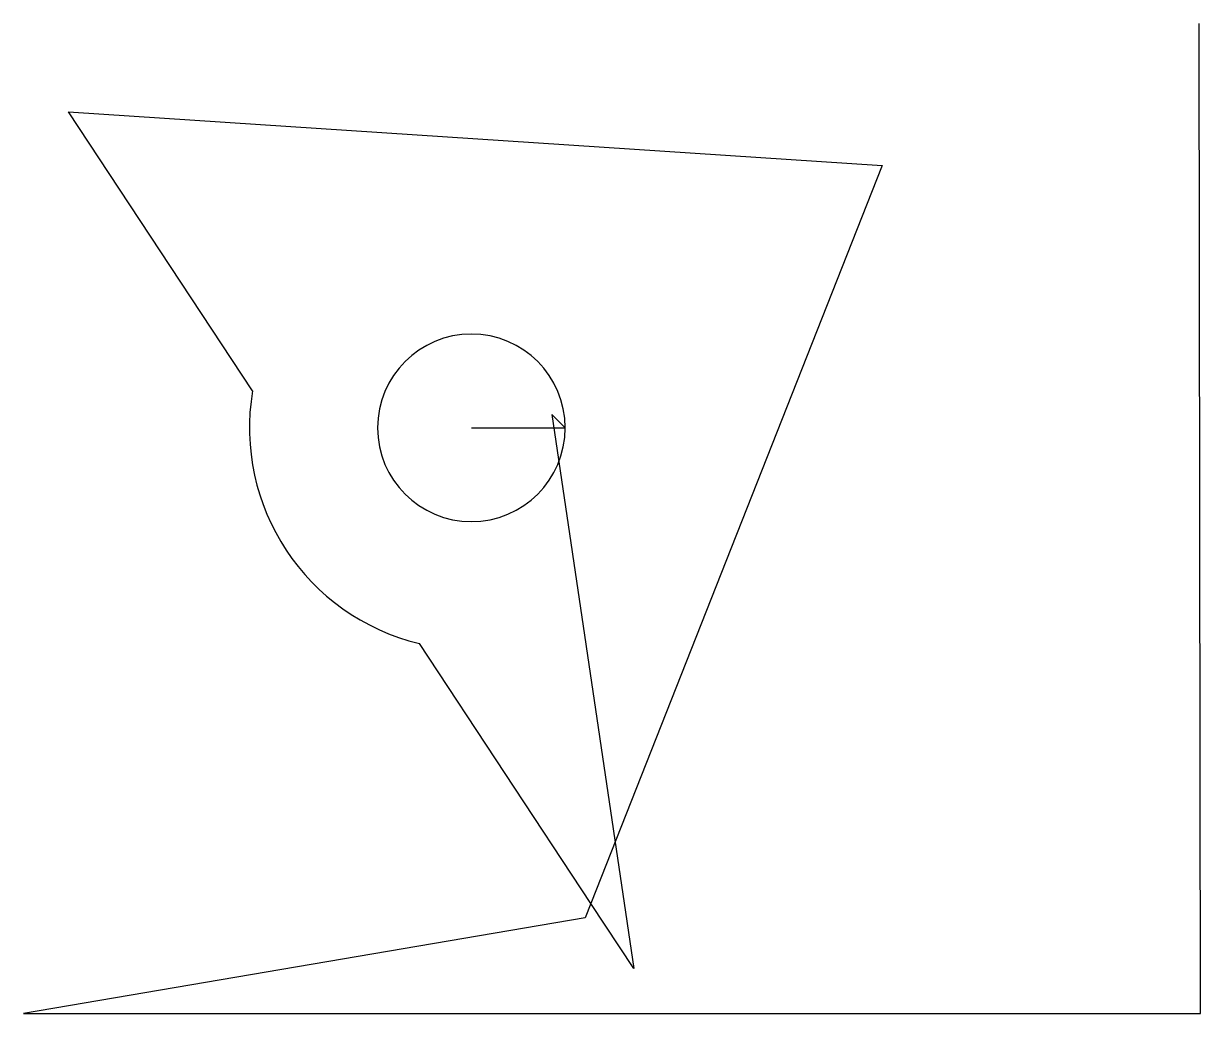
# Model space of a CAD drawing. Header units: metres. Extents: x 0 to 377, y 796 to 1112.
import ezdxf

# ---------------------------------------------------------------- set-up
doc = ezdxf.new("R2010")
doc.units = ezdxf.units.M

msp = doc.modelspace()

# ---------------------------------------------------------------- linework, layer by layer
at = {"layer": 'TOOL_0'}
for p, q in [((376.099, 1111.328), (376.098, 1112.328)), ((376.53, 795.609), (376.099, 1111.328)), ((73.274, 994.805), (14.337, 1084.104)), ((14.337, 1084.104), (274.715, 1066.881)), ((274.715, 1066.881), (181.506, 830.819)), ((173.281, 982.972), (169.038, 987.215)), ((169.038, 987.215), (195.276, 809.952)), ((143.281, 982.972), (173.281, 982.972)), ((181.505, 830.817), (126.637, 913.951)), ((181.506, 830.819), (179.67, 826.168)), ((195.276, 809.952), (181.505, 830.817)), ((179.67, 826.168), (0.001, 795.609)), ((0.001, 795.609), (1.001, 795.609)), ((1.001, 795.609), (0.001, 795.609)), ((0.001, 795.609), (1.001, 795.609)), ((1.001, 795.609), (376.53, 795.609))]:
    msp.add_line(p, q, dxfattribs=at)
for centre, radius, start, end in [((143.281, 982.972), 30, 0, 180), ((143.281, 982.973), 71, 170.407, 256.4425), ((143.281, 982.972), 30, 180, 0)]:
    msp.add_arc(centre, radius, start, end, dxfattribs=at)

doc.saveas('drawing.dxf')
